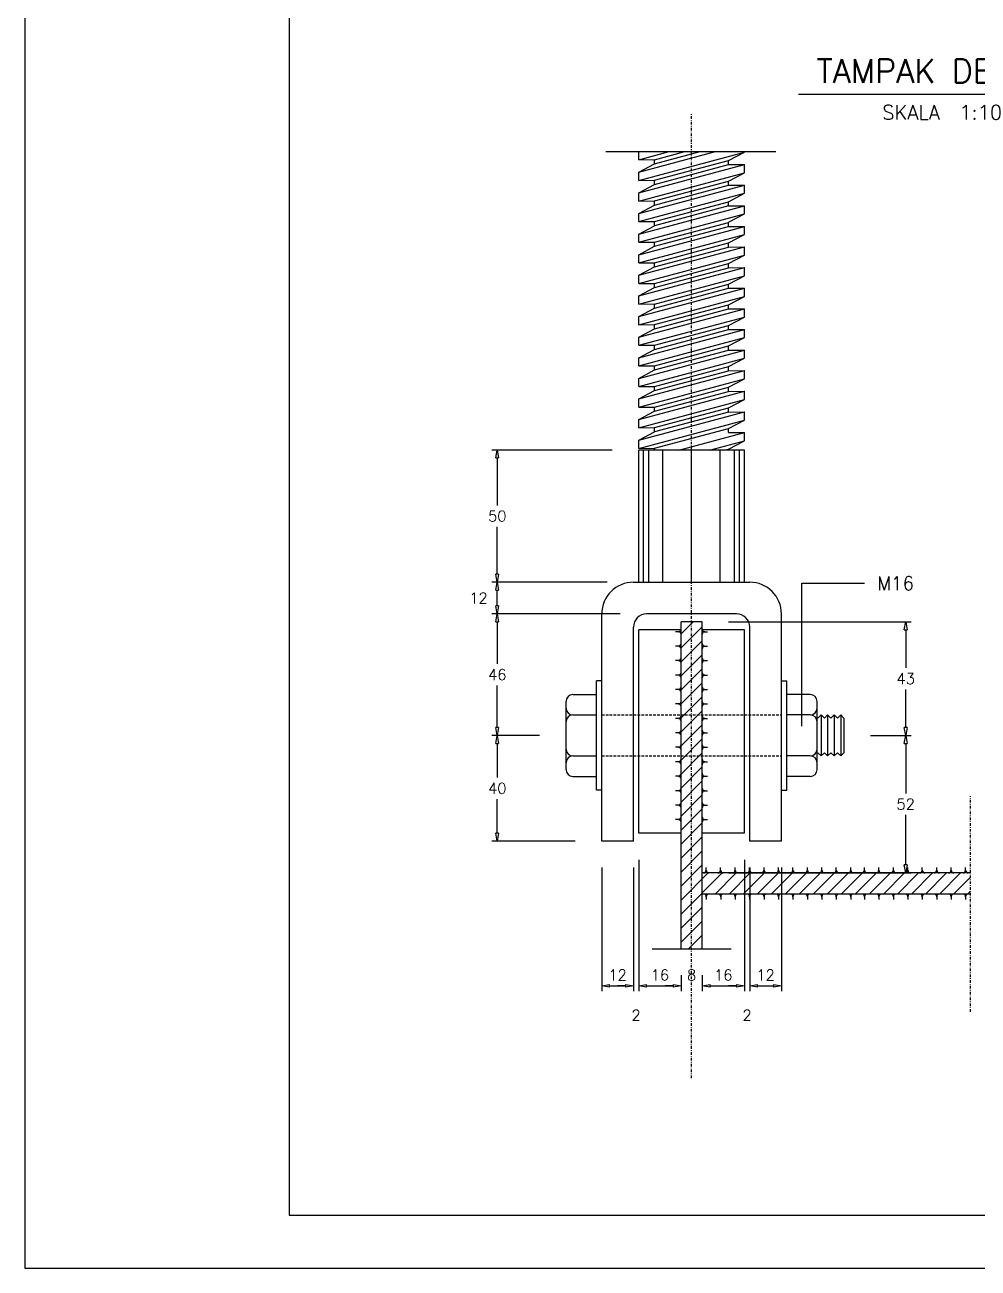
# Model space of a CAD drawing. Header units: metres. Extents: x -50 to 791, y -689 to 584.
# Drawn here: x -50 to 130.4, y -10 to 225.2 of the extents above; entities that cross this region are included whole.
import ezdxf
from ezdxf.enums import TextEntityAlignment as Align

# ---------------------------------------------------------------- set-up
doc = ezdxf.new("R2010")
doc.units = ezdxf.units.M
doc.header["$MEASUREMENT"] = 0
doc.linetypes.add('DASHDOT', pattern=[1, 0.5, -0.25, 0, -0.25])
doc.linetypes.add('DASHED', pattern=[0.75, 0.5, -0.25])
doc.styles.add('L100', font='simplex.shx', dxfattribs={"height": 2.54})
doc.styles.add('L175', font='simplex.shx', dxfattribs={"height": 4.45})
doc.styles.get("Standard").update_dxf_attribs({"font": 'Simplex.shx'})

# ---------------------------------------------------------------- blocks, each defined once
blk = doc.blocks.new('_ClosedBlank')
at = {"color": 0, "linetype": 'ByBlock', "lineweight": -2}
for p, q in [((-1, 0.17), (0, 0)), ((-1, 0.17), (-1, -0.17)), ((0, 0), (-1, -0.17))]:
    blk.add_line(p, q, dxfattribs=at)

msp = doc.modelspace()

# ---------------------------------------------------------------- hatches: boundary and pattern name
at = {"linetype": 'Continuous'}
h = msp.add_hatch(dxfattribs=at)
h.set_pattern_fill('ANSI31', color=1, scale=15, style=0)
h.set_pattern_definition([(45, (-7997.788, -3849.2147), (-1.3258252, 1.3258252), [])])
h.paths.add_polyline_path([(76.140992, 50.421586), (78.140992, 50.421586), (78.140992, 112.280176), (76.140992, 112.280176)])
h.paths.add_polyline_path([(76.140992, 112.280176), (74.140992, 112.280176), (74.140992, 64.780176), (74.140992, 50.421586), (76.140992, 50.421586)])
h.paths.add_polyline_path([(128.889907, 60.780176), (128.889907, 64.780176), (78.140992, 64.780176), (78.140992, 60.780176)])

# ---------------------------------------------------------------- linework, layer by layer
at = {"color": 2, "linetype": 'Continuous'}
for p, q in [((96.350242, 212.143632), (148.629217, 212.143632)), ((39.375327, 143.280176), (39.375327, 134.310176)), ((39.375327, 121.280176), (39.375327, 130.250176)), ((39.375327, 115.280176), (39.375327, 118.280176)), ((97.013858, 92.512946), (97.013858, 119.587867)), ((97.013858, 119.587867), (108.875108, 119.587867)), ((39.375327, 112.280176), (39.375327, 104.310176)), ((116.646166, 110.780176), (116.646166, 103.560176)), ((74.140992, 110.414399), (73.122873, 110.414399)), ((78.140992, 110.414399), (79.159111, 110.414399)), ((74.140992, 107.679994), (73.122873, 107.679994)), ((78.140992, 107.679994), (79.159111, 107.679994)), ((74.140992, 104.945588), (73.122873, 104.945588)), ((78.140992, 104.945588), (79.159111, 104.945588)), ((74.140992, 102.211183), (73.122873, 102.211183)), ((78.140992, 102.211183), (79.159111, 102.211183)), ((39.375327, 92.280176), (39.375327, 100.250176)), ((58.140992, 80.412491), (58.140992, 101.147861)), ((59.140992, 101.147861), (58.140992, 101.147861)), ((74.140992, 99.476777), (73.122873, 99.476777)), ((78.140992, 99.476777), (79.159111, 99.476777)), ((93.140992, 101.147861), (94.140992, 101.147861)), ((94.140992, 80.412491), (94.140992, 101.147861)), ((116.646166, 92.280176), (116.646166, 99.500176)), ((74.140992, 96.742372), (73.122873, 96.742372)), ((78.140992, 96.742372), (79.159111, 96.742372)), ((100.648885, 94.659618), (100.030734, 94.041468)), ((100.648885, 94.659618), (101.267036, 94.041468)), ((101.885186, 94.659618), (101.267036, 94.041468)), ((101.885186, 94.659618), (102.503337, 94.041468)), ((103.121487, 94.659618), (102.503337, 94.041468)), ((103.121487, 94.659618), (103.739638, 94.041468)), ((104.357789, 94.659618), (103.739638, 94.041468)), ((104.357789, 94.659618), (104.975939, 94.041468)), ((74.140992, 94.007966), (73.122873, 94.007966)), ((78.140992, 94.007966), (79.159111, 94.007966)), ((74.140992, 91.273561), (73.122873, 91.273561)), ((78.140992, 91.273561), (79.159111, 91.273561)), ((39.375327, 89.280176), (39.375327, 82.810176)), ((74.140992, 88.539155), (73.122873, 88.539155)), ((78.140992, 88.539155), (79.159111, 88.539155)), ((100.648885, 86.900734), (100.030734, 87.518885)), ((100.648885, 86.900734), (101.267036, 87.518885)), ((101.885186, 86.900734), (101.267036, 87.518885)), ((101.885186, 86.900734), (102.503337, 87.518885)), ((103.121487, 86.900734), (102.503337, 87.518885)), ((103.121487, 86.900734), (103.739638, 87.518885)), ((104.357789, 86.900734), (103.739638, 87.518885)), ((104.357789, 86.900734), (104.975939, 87.518885)), ((116.646166, 89.280176), (116.646166, 79.810176)), ((74.140992, 85.80475), (73.122873, 85.80475)), ((78.140992, 85.80475), (79.159111, 85.80475)), ((74.140992, 83.070344), (73.122873, 83.070344)), ((78.140992, 83.070344), (79.159111, 83.070344)), ((59.140992, 80.412491), (58.140992, 80.412491)), ((74.140992, 80.335939), (73.122873, 80.335939)), ((78.140992, 80.335939), (79.159111, 80.335939)), ((93.140992, 80.412491), (94.140992, 80.412491)), ((39.375327, 72.280176), (39.375327, 78.750176)), ((74.140992, 77.601534), (73.122873, 77.601534)), ((78.140992, 77.601534), (79.159111, 77.601534)), ((116.646166, 66.280176), (116.646166, 75.750176)), ((74.140992, 74.867128), (73.122873, 74.867128)), ((78.140992, 74.867128), (79.159111, 74.867128)), ((78.8919, 64.780176), (78.8919, 65.798296)), ((81.626305, 64.780176), (81.626305, 65.798296)), ((84.383526, 64.780176), (84.383526, 65.798296)), ((87.117931, 64.780176), (87.117931, 65.798296)), ((89.852337, 64.780176), (89.852337, 65.798296)), ((92.586742, 64.780176), (92.586742, 65.798296)), ((95.321148, 64.780176), (95.321148, 65.798296)), ((98.055553, 64.780176), (98.055553, 65.798296)), ((100.789959, 64.780176), (100.789959, 65.798296)), ((103.524364, 64.780176), (103.524364, 65.798296)), ((106.258769, 64.780176), (106.258769, 65.798296)), ((108.829616, 64.780176), (108.829616, 65.798296)), ((111.564022, 64.780176), (111.564022, 65.798296)), ((114.321242, 64.780176), (114.321242, 65.798296)), ((117.055648, 64.780176), (117.055648, 65.798296)), ((119.790053, 64.780176), (119.790053, 65.798296)), ((122.524459, 64.780176), (122.524459, 65.798296)), ((125.258864, 64.780176), (125.258864, 65.798296)), ((127.99327, 64.780176), (127.99327, 65.798296)), ((78.914715, 60.780176), (78.914715, 59.762057)), ((81.64912, 60.780176), (81.64912, 59.762057)), ((84.383526, 60.780176), (84.383526, 59.762057)), ((87.117931, 60.780176), (87.117931, 59.762057)), ((89.852337, 60.780176), (89.852337, 59.762057)), ((92.586742, 60.780176), (92.586742, 59.762057)), ((95.321148, 60.780176), (95.321148, 59.762057)), ((98.055553, 60.780176), (98.055553, 59.762057)), ((100.789959, 60.780176), (100.789959, 59.762057)), ((103.524364, 60.780176), (103.524364, 59.762057)), ((106.258769, 60.780176), (106.258769, 59.762057)), ((108.852432, 60.780176), (108.852432, 59.762057)), ((111.586837, 60.780176), (111.586837, 59.762057)), ((114.321242, 60.780176), (114.321242, 59.762057)), ((117.055648, 60.780176), (117.055648, 59.762057)), ((119.790053, 60.780176), (119.790053, 59.762057)), ((122.524459, 60.780176), (122.524459, 59.762057)), ((125.258864, 60.780176), (125.258864, 59.762057)), ((127.99327, 60.780176), (127.99327, 59.762057)), ((68.692788, 50.421586), (83.637816, 50.421586)), ((60.640992, 43.432216), (63.640992, 43.432216)), ((63.640992, 43.432216), (62.140992, 43.432216)), ((67.640992, 43.432216), (72.640992, 43.432216)), ((67.640992, 43.432216), (69.140992, 43.432216)), ((72.640992, 43.432216), (71.140992, 43.432216)), ((79.640992, 43.432216), (81.140992, 43.432216)), ((79.640992, 43.432216), (84.640992, 43.432216)), ((84.640992, 43.432216), (83.140992, 43.432216)), ((88.640992, 43.432216), (91.640992, 43.432216)), ((88.640992, 43.432216), (90.140992, 43.432216))]:
    msp.add_line(p, q, dxfattribs=at)
at = {"color": 5, "linetype": 'DASHDOT'}
for p, q in [((76.140992, 25.9665), (76.140992, 208.308392)), ((128.889907, 38.483141), (128.889907, 79.283771))]:
    msp.add_line(p, q, dxfattribs=at)
at = {"color": 3, "linetype": 'Continuous'}
for p, q in [((59.911046, 201.245527), (92.061767, 201.245527)), ((66.140992, 72.280176), (66.140992, 110.780176)), ((74.140992, 110.780176), (66.140992, 110.780176)), ((74.140992, 50.421586), (74.140992, 112.280176)), ((74.140992, 64.780176), (74.140992, 112.280176)), ((74.140992, 64.780176), (74.140992, 112.280176)), ((78.140992, 50.421586), (78.140992, 112.280176)), ((78.140992, 64.780176), (78.140992, 112.280176)), ((86.140992, 110.780176), (78.140992, 110.780176)), ((86.140992, 72.280176), (86.140992, 110.780176)), ((74.140992, 72.280176), (66.140992, 72.280176)), ((86.140992, 72.280176), (78.140992, 72.280176))]:
    msp.add_line(p, q, dxfattribs=at)
at = {"color": 2}
for p, q in [((66.140992, 199.697239), (66.140992, 201.250153)), ((83.140992, 199.575918), (86.140992, 201.156223)), ((66.140992, 199.697239), (69.140992, 199.724629)), ((66.140992, 197.350153), (69.140992, 198.930458)), ((69.140992, 198.930458), (69.140992, 199.706915)), ((83.140992, 198.781746), (83.140992, 199.558204)), ((83.140992, 198.781746), (86.140992, 198.809137)), ((86.140992, 197.256223), (86.140992, 198.809137)), ((66.140992, 195.797239), (66.140992, 197.350153)), ((66.140992, 195.797239), (69.140992, 195.824629)), ((69.140992, 195.030458), (69.140992, 195.806915)), ((83.140992, 195.675918), (86.140992, 197.256223)), ((83.140992, 194.881746), (83.140992, 195.658204)), ((66.140992, 193.450153), (69.140992, 195.030458)), ((66.140992, 191.897239), (66.140992, 193.450153)), ((83.140992, 194.881746), (86.140992, 194.909137)), ((83.140992, 191.775918), (86.140992, 193.356223)), ((86.140992, 193.356223), (86.140992, 194.909137)), ((66.140992, 191.897239), (69.140992, 191.924629)), ((66.140992, 189.550153), (69.140992, 191.130458)), ((69.140992, 191.130458), (69.140992, 191.906915)), ((83.140992, 190.981746), (83.140992, 191.758204)), ((83.140992, 190.981746), (86.140992, 191.009137)), ((86.140992, 189.456223), (86.140992, 191.009137)), ((66.140992, 187.997239), (66.140992, 189.550153)), ((83.140992, 187.875918), (86.140992, 189.456223)), ((66.140992, 187.997239), (69.140992, 188.024629)), ((66.140992, 185.650153), (69.140992, 187.230458)), ((69.140992, 187.230458), (69.140992, 188.006915)), ((83.140992, 187.081746), (83.140992, 187.858204)), ((83.140992, 187.081746), (86.140992, 187.109137)), ((86.140992, 185.556223), (86.140992, 187.109137)), ((66.140992, 184.097239), (66.140992, 185.650153)), ((66.140992, 184.097239), (69.140992, 184.124629)), ((69.140992, 183.330458), (69.140992, 184.106915)), ((83.140992, 183.975918), (86.140992, 185.556223)), ((83.140992, 183.181746), (83.140992, 183.958204)), ((66.140992, 181.750153), (69.140992, 183.330458)), ((66.140992, 180.197239), (66.140992, 181.750153)), ((83.140992, 183.181746), (86.140992, 183.209137)), ((83.140992, 180.075918), (86.140992, 181.656223)), ((86.140992, 181.656223), (86.140992, 183.209137)), ((66.140992, 180.197239), (69.140992, 180.224629)), ((66.140992, 177.850153), (69.140992, 179.430458)), ((69.140992, 179.430458), (69.140992, 180.206915)), ((83.140992, 179.281746), (83.140992, 180.058204)), ((83.140992, 179.281746), (86.140992, 179.309137)), ((86.140992, 177.756223), (86.140992, 179.309137)), ((66.140992, 176.297239), (66.140992, 177.850153)), ((83.140992, 176.175918), (86.140992, 177.756223)), ((66.140992, 176.297239), (69.140992, 176.324629)), ((66.140992, 173.950153), (69.140992, 175.530458)), ((69.140992, 175.530458), (69.140992, 176.306915)), ((83.140992, 175.381746), (83.140992, 176.158204)), ((83.140992, 175.381746), (86.140992, 175.409137)), ((86.140992, 173.856223), (86.140992, 175.409137)), ((66.140992, 172.397239), (66.140992, 173.950153)), ((66.140992, 172.397239), (69.140992, 172.424629)), ((69.140992, 171.630458), (69.140992, 172.406915)), ((83.140992, 172.275918), (86.140992, 173.856223)), ((83.140992, 171.481746), (83.140992, 172.258204)), ((66.140992, 170.050153), (69.140992, 171.630458)), ((66.140992, 168.497239), (66.140992, 170.050153)), ((83.140992, 171.481746), (86.140992, 171.509137)), ((83.140992, 168.375918), (86.140992, 169.956223)), ((86.140992, 169.956223), (86.140992, 171.509137)), ((66.140992, 168.497239), (69.140992, 168.524629)), ((66.140992, 166.150153), (69.140992, 167.730458)), ((69.140992, 167.730458), (69.140992, 168.506915)), ((83.140992, 167.581746), (83.140992, 168.358204)), ((83.140992, 167.581746), (86.140992, 167.609137)), ((86.140992, 166.056223), (86.140992, 167.609137)), ((66.140992, 164.597239), (66.140992, 166.150153)), ((83.140992, 164.475918), (86.140992, 166.056223)), ((66.140992, 164.597239), (69.140992, 164.624629)), ((66.140992, 162.250153), (69.140992, 163.830458)), ((69.140992, 163.830458), (69.140992, 164.606915)), ((83.140992, 163.681746), (83.140992, 164.458204)), ((83.140992, 163.681746), (86.140992, 163.709137)), ((86.140992, 162.156223), (86.140992, 163.709137)), ((66.140992, 160.697239), (66.140992, 162.250153)), ((66.140992, 160.697239), (69.140992, 160.724629)), ((69.140992, 159.930458), (69.140992, 160.706915)), ((83.140992, 160.575918), (86.140992, 162.156223)), ((83.140992, 159.781746), (83.140992, 160.558204)), ((66.140992, 158.350153), (69.140992, 159.930458)), ((66.140992, 156.797239), (66.140992, 158.350153)), ((83.140992, 159.781746), (86.140992, 159.809137)), ((83.140992, 156.675918), (86.140992, 158.256223)), ((86.140992, 158.256223), (86.140992, 159.809137)), ((66.140992, 156.797239), (69.140992, 156.824629)), ((66.140992, 154.450153), (69.140992, 156.030458)), ((69.140992, 156.030458), (69.140992, 156.806915)), ((83.140992, 155.881746), (83.140992, 156.658204)), ((83.140992, 155.881746), (86.140992, 155.909137)), ((86.140992, 154.356223), (86.140992, 155.909137)), ((66.140992, 152.897239), (66.140992, 154.450153)), ((66.140992, 152.897239), (69.140992, 152.924629)), ((69.140992, 152.130458), (69.140992, 152.906915)), ((83.140992, 152.775918), (86.140992, 154.356223)), ((66.140992, 150.550153), (69.140992, 152.130458)), ((66.140992, 148.997239), (66.140992, 150.550153)), ((83.140992, 151.981746), (83.140992, 152.758204)), ((83.140992, 151.981746), (86.140992, 152.009137)), ((86.140992, 150.456223), (86.140992, 152.009137)), ((66.140992, 148.997239), (69.140992, 149.024629)), ((66.140992, 146.650153), (69.140992, 148.230458)), ((69.140992, 148.230458), (69.140992, 149.006915)), ((83.140992, 148.875918), (86.140992, 150.456223)), ((83.140992, 148.081746), (83.140992, 148.858204)), ((66.140992, 145.097239), (66.140992, 146.650153)), ((83.140992, 148.081746), (86.140992, 148.109137)), ((83.140992, 144.975918), (86.140992, 146.556223)), ((86.140992, 146.556223), (86.140992, 148.109137)), ((66.140992, 145.097239), (69.140992, 145.124629)), ((69.140992, 144.780176), (69.140992, 145.106915))]:
    msp.add_line(p, q, dxfattribs=at)
at = {"color": 1}
for p, q in [((66.140992, 199.697239), (71.919283, 201.245527)), ((66.140992, 197.350153), (80.678726, 201.245527)), ((66.140992, 195.797239), (86.140992, 201.156223)), ((66.140992, 193.450153), (86.140992, 198.809137)), ((66.140992, 191.897239), (86.140992, 197.256223)), ((66.140992, 189.550153), (86.140992, 194.909137)), ((66.140992, 187.997239), (86.140992, 193.356223)), ((66.140992, 185.650153), (86.140992, 191.009137)), ((66.140992, 184.097239), (86.140992, 189.456223)), ((66.140992, 181.750153), (86.140992, 187.109137)), ((66.140992, 180.197239), (86.140992, 185.556223)), ((66.140992, 177.850153), (86.140992, 183.209137)), ((66.140992, 176.297239), (86.140992, 181.656223)), ((66.140992, 173.950153), (86.140992, 179.309137)), ((66.140992, 172.397239), (86.140992, 177.756223)), ((66.140992, 170.050153), (86.140992, 175.409137)), ((66.140992, 168.497239), (86.140992, 173.856223)), ((66.140992, 166.150153), (86.140992, 171.509137)), ((66.140992, 164.597239), (86.140992, 169.956223)), ((66.140992, 162.250153), (86.140992, 167.609137)), ((66.140992, 160.697239), (86.140992, 166.056223)), ((66.140992, 158.350153), (86.140992, 163.709137)), ((66.140992, 156.797239), (86.140992, 162.156223)), ((66.140992, 154.450153), (86.140992, 159.809137)), ((66.140992, 152.897239), (86.140992, 158.256223)), ((66.140992, 150.550153), (86.140992, 155.909137)), ((66.140992, 148.997239), (86.140992, 154.356223)), ((66.140992, 146.650153), (86.140992, 152.009137)), ((66.140992, 145.097239), (86.140992, 150.456223)), ((73.717142, 144.780176), (86.140992, 148.109137)), ((79.512697, 144.780176), (86.140992, 146.556223)), ((82.410474, 144.780176), (83.140992, 144.975918))]:
    msp.add_line(p, q, dxfattribs=at)
at = {"color": 1, "linetype": 'Continuous'}
for p, q in [((69.140992, 199.706915), (74.883171, 201.245527)), ((69.140992, 198.930458), (77.780949, 201.245527)), ((69.140992, 195.824629), (83.140992, 199.575918)), ((69.140992, 195.030458), (83.140992, 198.781746)), ((69.140992, 191.906915), (83.140992, 195.675918)), ((69.140992, 191.130458), (83.140992, 194.881746)), ((69.140992, 188.006915), (83.140992, 191.775918)), ((83.140992, 190.981746), (69.140992, 187.230458)), ((69.140992, 184.124629), (83.140992, 187.858204)), ((69.140992, 183.330458), (83.140992, 187.081746)), ((69.140992, 180.224629), (83.140992, 183.975918)), ((69.140992, 179.430458), (83.140992, 183.181746)), ((69.140992, 176.324629), (83.140992, 180.075918)), ((69.140992, 175.530458), (83.140992, 179.281746)), ((69.140992, 172.406915), (83.140992, 176.158204)), ((69.140992, 171.630458), (83.140992, 175.381746)), ((69.140992, 168.524629), (83.140992, 172.275918)), ((69.140992, 167.730458), (83.140992, 171.481746)), ((69.140992, 164.606915), (83.140992, 168.358204)), ((69.140992, 163.830458), (83.140992, 167.581746)), ((69.140992, 160.724629), (83.140992, 164.475918)), ((69.140992, 159.930458), (83.140992, 163.681746)), ((69.140992, 156.824629), (83.140992, 160.575918)), ((69.140992, 156.030458), (83.140992, 159.781746)), ((69.140992, 152.906915), (83.140992, 156.658204)), ((69.140992, 152.130458), (83.140992, 155.881746)), ((69.140992, 149.024629), (83.140992, 152.775918)), ((83.140992, 151.981746), (69.140992, 148.230458)), ((69.140992, 145.124629), (83.140992, 148.858204)), ((61.140992, 144.780176), (38.360327, 144.780176)), ((67.050321, 119.780176), (67.050321, 144.780176)), ((68.050792, 119.780176), (68.050792, 144.780176)), ((70.718664, 119.780176), (70.718664, 144.780176)), ((76.140992, 119.780176), (76.140992, 144.780176)), ((81.56332, 119.780176), (81.56332, 144.780176)), ((84.231192, 119.780176), (84.231192, 144.780176)), ((85.231663, 119.780176), (85.231663, 144.780176)), ((60.140992, 119.780176), (38.360327, 119.780176)), ((60.140992, 119.780176), (38.360327, 119.780176)), ((62.640992, 113.780176), (38.360327, 113.780176)), ((62.640992, 113.780176), (38.360327, 113.780176)), ((83.140992, 112.280176), (117.661166, 112.280176)), ((100.648885, 94.659618), (100.648885, 86.900734)), ((101.885186, 94.659618), (101.885186, 86.900734)), ((103.121487, 94.659618), (103.121487, 86.900734)), ((104.357789, 94.659618), (104.357789, 86.900734)), ((47.383178, 90.780176), (38.360327, 90.780176)), ((47.383178, 90.780176), (38.360327, 90.780176)), ((109.975939, 90.780176), (117.661166, 90.780176)), ((109.975939, 90.780176), (117.661166, 90.780176)), ((54.140992, 70.780176), (38.360327, 70.780176)), ((66.140992, 67.280176), (66.140992, 42.417216)), ((66.140992, 67.280176), (66.140992, 42.417216)), ((86.140992, 67.280176), (86.140992, 42.417216)), ((86.140992, 67.280176), (86.140992, 42.417216)), ((59.140992, 65.780176), (59.140992, 42.417216)), ((65.140992, 65.780176), (65.140992, 42.417216)), ((65.140992, 65.780176), (65.140992, 42.417216)), ((83.140992, 64.780176), (117.661166, 64.780176)), ((87.140992, 65.780176), (87.140992, 42.417216)), ((87.140992, 65.780176), (87.140992, 42.417216)), ((93.140992, 65.780176), (93.140992, 42.417216)), ((74.140992, 45.421586), (74.140992, 42.417216)), ((74.140992, 45.421586), (74.140992, 42.417216)), ((78.140992, 45.421586), (78.140992, 42.417216)), ((78.140992, 45.421586), (78.140992, 42.417216))]:
    msp.add_line(p, q, dxfattribs=at)
at = {"color": 4}
for p, q in [((66.140992, 119.780176), (66.140992, 144.780176)), ((86.140992, 119.780176), (86.140992, 144.780176)), ((65.140992, 70.780176), (59.140992, 70.780176)), ((93.140992, 70.780176), (87.140992, 70.780176))]:
    msp.add_line(p, q, dxfattribs=at)
at = {"color": 3}
for p, q in [((86.140992, 144.780176), (66.140992, 144.780176)), ((78.140992, 112.280176), (74.140992, 112.280176)), ((128.889907, 64.780176), (78.140992, 64.780176)), ((128.889907, 60.780176), (78.140992, 60.780176))]:
    msp.add_line(p, q, dxfattribs=at)
at = {"color": 4, "linetype": 'Continuous'}
for p, q in [((65.140992, 119.780176), (87.140992, 119.780176)), ((59.140992, 70.780176), (59.140992, 113.780176)), ((84.640992, 113.780176), (67.640992, 113.780176)), ((93.140992, 70.780176), (93.140992, 113.780176)), ((65.140992, 70.780176), (65.140992, 111.280176)), ((87.140992, 70.780176), (87.140992, 111.280176)), ((52.383178, 84.324563), (52.383178, 97.23579)), ((53.686449, 98.539061), (58.140992, 98.539061)), ((98.595535, 98.539061), (94.140992, 98.539061)), ((99.898806, 84.324563), (99.898806, 97.23579)), ((53.686449, 94.659618), (58.140992, 94.659618)), ((98.595535, 94.659618), (94.140992, 94.659618)), ((104.975939, 94.041468), (104.975939, 87.518885)), ((53.686449, 86.900734), (58.140992, 86.900734)), ((98.595535, 86.900734), (94.140992, 86.900734)), ((53.686449, 83.021292), (58.140992, 83.021292)), ((98.595535, 83.021292), (94.140992, 83.021292))]:
    msp.add_line(p, q, dxfattribs=at)
at = {"color": 2, "linetype": 'DASHED'}
for p, q in [((59.140992, 94.659618), (93.140992, 94.659618)), ((59.140992, 86.900734), (93.140992, 86.900734))]:
    msp.add_line(p, q, dxfattribs=at)
at = {"color": 2}
msp.add_lwpolyline([(-50, -10), (791, -10), (791, 584), (-50, 584)], close=True, dxfattribs=at)
at = {"color": 6}
msp.add_lwpolyline([(0, 0), (781, 0), (781, 574), (0, 574)], close=True, dxfattribs=at)
at = {"color": 4, "linetype": 'Continuous'}
for centre, radius, start, end in [((65.140992, 113.780176), 6, 90, 180), ((87.140992, 113.780176), 6, 0, 90), ((84.640992, 111.280176), 2.5, 0, 90), ((53.686449, 97.23579), 1.303271, 90, 180), ((98.595535, 97.23579), 1.303271, 360, 90), ((53.686449, 95.96289), 1.303271, 180, 270), ((53.686449, 93.356347), 1.303271, 90, 180), ((98.595535, 95.96289), 1.303271, 270, 0), ((98.595535, 93.356347), 1.303271, 360, 90), ((53.686449, 88.204005), 1.303271, 180, 270), ((98.595535, 88.204005), 1.303271, 270, 0), ((53.686449, 85.597463), 1.303271, 90, 180), ((98.595535, 85.597463), 1.303271, 360, 90), ((53.686449, 84.324563), 1.303271, 180, 270), ((98.595535, 84.324563), 1.303271, 270, 0)]:
    msp.add_arc(centre, radius, start, end, dxfattribs=at)
at = {"color": 4, "linetype": 'Continuous', "ltscale": 0.3}
msp.add_arc((67.640992, 111.280176), 2.5, 90, 180, dxfattribs=at)
at = {"color": 2, "linetype": 'Continuous'}
for centre, start, end in [((73.640992, 110.914399), 270, 0), ((78.640992, 110.914399), 180, 270), ((73.640992, 109.914399), 0, 90), ((78.640992, 109.914399), 90, 180), ((73.640992, 108.179994), 270, 0), ((73.640992, 107.179994), 0, 90), ((78.640992, 108.179994), 180, 270), ((78.640992, 107.179994), 90, 180), ((73.640992, 105.445588), 270, 0), ((73.640992, 104.445588), 0, 90), ((78.640992, 105.445588), 180, 270), ((78.640992, 104.445588), 90, 180), ((73.640992, 102.711183), 270, 0), ((73.640992, 101.711183), 0, 90), ((78.640992, 102.711183), 180, 270), ((78.640992, 101.711183), 90, 180), ((73.640992, 99.976777), 270, 0), ((73.640992, 98.976777), 0, 90), ((78.640992, 99.976777), 180, 270), ((78.640992, 98.976777), 90, 180), ((73.640992, 97.242372), 270, 0), ((73.640992, 96.242372), 0, 90), ((78.640992, 97.242372), 180, 270), ((78.640992, 96.242372), 90, 180), ((73.640992, 94.507966), 270, 0), ((78.640992, 94.507966), 180, 270), ((73.640992, 93.507966), 0, 90), ((73.640992, 91.773561), 270, 0), ((78.640992, 93.507966), 90, 180), ((78.640992, 91.773561), 180, 270), ((73.640992, 90.773561), 0, 90), ((78.640992, 90.773561), 90, 180), ((73.640992, 89.039155), 270, 0), ((73.640992, 88.039155), 0, 90), ((78.640992, 89.039155), 180, 270), ((78.640992, 88.039155), 90, 180), ((73.640992, 86.30475), 270, 0), ((73.640992, 85.30475), 0, 90), ((78.640992, 86.30475), 180, 270), ((78.640992, 85.30475), 90, 180), ((73.640992, 83.570344), 270, 0), ((73.640992, 82.570344), 0, 90), ((78.640992, 83.570344), 180, 270), ((78.640992, 82.570344), 90, 180), ((73.640992, 80.835939), 270, 0), ((73.640992, 79.835939), 0, 90), ((78.640992, 80.835939), 180, 270), ((78.640992, 79.835939), 90, 180), ((73.640992, 78.101534), 270, 0), ((78.640992, 78.101534), 180, 270), ((73.640992, 77.101534), 0, 90), ((73.640992, 75.367128), 270, 0), ((78.640992, 77.101534), 90, 180), ((78.640992, 75.367128), 180, 270), ((73.640992, 74.367128), 0, 90), ((78.640992, 74.367128), 90, 180), ((78.3919, 65.280176), 270, 0), ((79.3919, 65.280176), 180, 270), ((81.126305, 65.280176), 270, 0), ((82.126305, 65.280176), 180, 270), ((83.883526, 65.280176), 270, 0), ((84.883526, 65.280176), 180, 270), ((86.617931, 65.280176), 270, 0), ((87.617931, 65.280176), 180, 270), ((89.352337, 65.280176), 270, 0), ((90.352337, 65.280176), 180, 270), ((92.086742, 65.280176), 270, 0), ((93.086742, 65.280176), 180, 270), ((94.821148, 65.280176), 270, 0), ((95.821148, 65.280176), 180, 270), ((97.555553, 65.280176), 270, 0), ((98.555553, 65.280176), 180, 270), ((100.289959, 65.280176), 270, 0), ((101.289959, 65.280176), 180, 270), ((103.024364, 65.280176), 270, 0), ((104.024364, 65.280176), 180, 270), ((105.758769, 65.280176), 270, 0), ((106.758769, 65.280176), 180, 270), ((108.329616, 65.280176), 270, 0), ((109.329616, 65.280176), 180, 270), ((111.064022, 65.280176), 270, 0), ((112.064022, 65.280176), 180, 270), ((113.821242, 65.280176), 270, 0), ((114.821242, 65.280176), 180, 270), ((116.555648, 65.280176), 270, 0), ((117.555648, 65.280176), 180, 270), ((119.290053, 65.280176), 270, 0), ((120.290053, 65.280176), 180, 270), ((122.024459, 65.280176), 270, 0), ((123.024459, 65.280176), 180, 270), ((124.758864, 65.280176), 270, 0), ((125.758864, 65.280176), 180, 270), ((127.49327, 65.280176), 270, 0), ((128.49327, 65.280176), 180, 270), ((78.414715, 60.280176), 360, 90), ((79.414715, 60.280176), 90, 180), ((81.14912, 60.280176), 360, 90), ((82.14912, 60.280176), 90, 180), ((83.883526, 60.280176), 360, 90), ((84.883526, 60.280176), 90, 180), ((86.617931, 60.280176), 360, 90), ((87.617931, 60.280176), 90, 180), ((89.352337, 60.280176), 360, 90), ((90.352337, 60.280176), 90, 180), ((92.086742, 60.280176), 360, 90), ((93.086742, 60.280176), 90, 180), ((94.821148, 60.280176), 360, 90), ((95.821148, 60.280176), 90, 180), ((97.555553, 60.280176), 360, 90), ((98.555553, 60.280176), 90, 180), ((100.289959, 60.280176), 360, 90), ((101.289959, 60.280176), 90, 180), ((103.024364, 60.280176), 360, 90), ((104.024364, 60.280176), 90, 180), ((105.758769, 60.280176), 360, 90), ((106.758769, 60.280176), 90, 180), ((108.352432, 60.280176), 360, 90), ((109.352432, 60.280176), 90, 180), ((111.086837, 60.280176), 360, 90), ((112.086837, 60.280176), 90, 180), ((113.821242, 60.280176), 360, 90), ((114.821242, 60.280176), 90, 180), ((116.555648, 60.280176), 360, 90), ((117.555648, 60.280176), 90, 180), ((119.290053, 60.280176), 360, 90), ((120.290053, 60.280176), 90, 180), ((122.024459, 60.280176), 360, 90), ((123.024459, 60.280176), 90, 180), ((124.758864, 60.280176), 360, 90), ((125.758864, 60.280176), 90, 180), ((127.49327, 60.280176), 360, 90), ((128.49327, 60.280176), 90, 180)]:
    msp.add_arc(centre, 0.5, start, end, dxfattribs=at)

# ---------------------------------------------------------------- block references
at = {"color": 2, "linetype": 'Continuous', "xscale": 1.5, "yscale": 1.5, "zscale": 1.5}
for p, rotation in [((39.375327, 144.780176), 90), ((39.375327, 119.780176), 270), ((39.375327, 119.780176), 90), ((39.375327, 113.780176), 270), ((39.375327, 113.780176), 90), ((116.646166, 112.280176), 90), ((39.375327, 90.780176), 270), ((116.646166, 90.780176), 270), ((39.375327, 90.780176), 90), ((116.646166, 90.780176), 90), ((39.375327, 70.780176), 270), ((116.646166, 64.780176), 270), ((59.140992, 43.432216), 180), ((66.140992, 43.432216), 180), ((66.140992, 43.432216), 180), ((78.140992, 43.432216), 180), ((78.140992, 43.432216), 180), ((87.140992, 43.432216), 180), ((87.140992, 43.432216), 180)]:
    msp.add_blockref('_ClosedBlank', p, dxfattribs=dict(at, rotation=rotation))
for p in [(65.140992, 43.432216), (65.140992, 43.432216), (74.140992, 43.432216), (74.140992, 43.432216), (86.140992, 43.432216), (86.140992, 43.432216), (93.140992, 43.432216)]:
    msp.add_blockref('_ClosedBlank', p, dxfattribs=at)

# ---------------------------------------------------------------- texts
at = {"color": 5, "linetype": 'DASHED', "style": 'L175'}
msp.add_text('TAMPAK DEPAN', height=4.45, dxfattribs=at).set_placement((122.210569, 214.28756), align=Align.CENTER)
at = {"color": 3, "linetype": 'Continuous'}
msp.add_text('SKALA  1:10', height=2.7, dxfattribs=at).set_placement((123.551693, 207.318223), align=Align.CENTER)
at = {"color": 3, "linetype": 'Continuous', "style": 'L100'}
msp.add_text('M16', height=2.54, dxfattribs=at).set_placement((111.2506, 119.571736), align=Align.MIDDLE_LEFT)
at = {"color": 3, "linetype": 'Continuous', "char_height": 2.03, "attachment_point": 5}
for s, insert in [('\\A1;50', (39.375327, 132.280176)), ('\\A1;12', (35.822827, 116.780176)), ('\\A1;46', (39.375327, 102.280176)), ('\\A1;43', (116.646166, 101.530176)), ('\\A1;40', (39.375327, 80.780176)), ('\\A1;52', (116.646166, 77.780176)), ('\\A1;12', (62.140992, 45.462216)), ('\\A1;16', (70.140992, 45.462216)), ('\\A1;8', (76.140992, 45.462216)), ('\\A1;16', (82.140992, 45.462216)), ('\\A1;12', (90.140992, 45.462216)), ('\\A1;2', (65.640992, 37.849716)), ('\\A1;2', (86.640992, 37.849716))]:
    msp.add_mtext(s, dxfattribs=dict(at, insert=insert))

doc.saveas('drawing.dxf')
